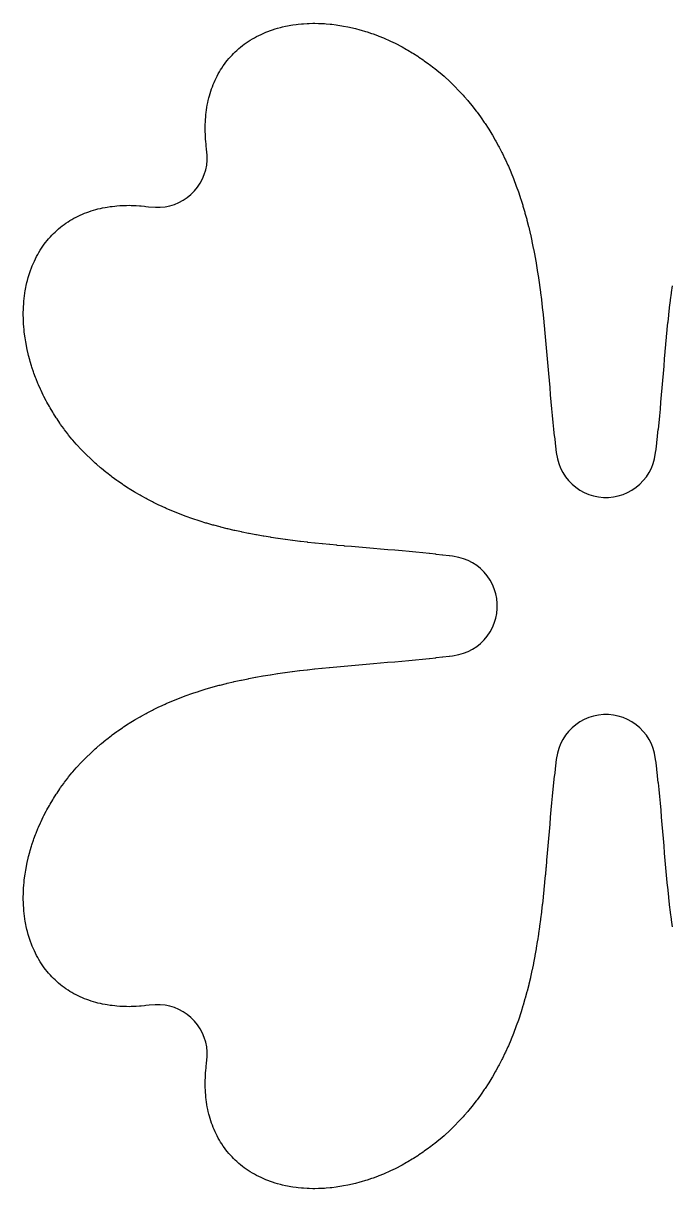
# Model space of a CAD drawing. Header units: metres. Extents: x 9 to 1211, y 9 to 2781.
# Drawn here: x 879 to 956.9, y 689 to 829 of the extents above; entities that cross this region are included whole.
import ezdxf

# ---------------------------------------------------------------- set-up
doc = ezdxf.new("R2010")
doc.units = ezdxf.units.M
doc.layers.add('DIS_KENAR_V91_Z3', color=1, linetype='Continuous')

msp = doc.modelspace()

# ---------------------------------------------------------------- linework, layer by layer
at = {"layer": 'DIS_KENAR_V91_Z3'}
msp.add_lwpolyline([(956.98, 720.47), (956.87, 721.31), (956.86, 721.36), (956.76, 722.2), (956.75, 722.24), (956.65, 723.09), (956.65, 723.13), (956.55, 723.98), (956.55, 724.02), (956.46, 724.87), (956.46, 724.91), (956.37, 725.76), (956.37, 725.79), (956.29, 726.65), (956.29, 726.68), (956.21, 727.54), (956.21, 727.56), (956.13, 728.43), (956.13, 728.44), (956.05, 729.31), (956.05, 729.32), (955.98, 730.18), (955.91, 731.06), (955.83, 731.92), (955.76, 732.77), (955.69, 733.62), (955.62, 734.46), (955.54, 735.3), (955.46, 736.13), (955.38, 736.95), (955.3, 737.77), (955.29, 737.81), (955.21, 738.57), (955.2, 738.62), (955.12, 739.36), (955.11, 739.42), (955.02, 740.15), (955.02, 740.21), (954.97, 740.57), (954.84, 741.31), (954.68, 741.88), (954.46, 742.44), (954.18, 742.97), (953.86, 743.47), (953.49, 743.93), (953.07, 744.36), (952.61, 744.74), (952.12, 745.08), (951.6, 745.36), (951.05, 745.59), (950.48, 745.77), (949.89, 745.89), (949.3, 745.95), (948.7, 745.95), (948.11, 745.89), (947.52, 745.77), (946.95, 745.59), (946.4, 745.36), (945.88, 745.08), (945.39, 744.74), (944.93, 744.36), (944.51, 743.93), (944.14, 743.47), (943.82, 742.97), (943.54, 742.44), (943.32, 741.88), (943.16, 741.31), (943.03, 740.57), (942.98, 740.21), (942.98, 740.15), (942.89, 739.42), (942.88, 739.36), (942.8, 738.62), (942.79, 738.57), (942.71, 737.81), (942.7, 737.77), (942.62, 737), (942.54, 736.17), (942.46, 735.34), (942.39, 734.5), (942.31, 733.65), (942.24, 732.79), (942.17, 731.93), (942.09, 731.06), (942.02, 730.19), (941.95, 729.32), (941.95, 729.32), (941.87, 728.45), (941.87, 728.44), (941.8, 727.58), (941.79, 727.56), (941.72, 726.7), (941.71, 726.68), (941.63, 725.82), (941.63, 725.79), (941.55, 724.94), (941.54, 724.9), (941.45, 724.05), (941.45, 724.02), (941.36, 723.17), (941.35, 723.13), (941.25, 722.29), (941.25, 722.24), (941.14, 721.4), (941.14, 721.35), (941.02, 720.52), (941.02, 720.47), (940.9, 719.64), (940.89, 719.58), (940.76, 718.77), (940.75, 718.7), (940.62, 717.89), (940.61, 717.82), (940.47, 717.02), (940.45, 716.95), (940.3, 716.15), (940.29, 716.07), (940.13, 715.29), (940.11, 715.21), (939.94, 714.43), (939.92, 714.34), (939.74, 713.58), (939.72, 713.49), (939.53, 712.73), (939.5, 712.64), (939.3, 711.89), (939.27, 711.79), (939.06, 711.06), (939.03, 710.95), (938.8, 710.23), (938.77, 710.12), (938.52, 709.37), (938.48, 709.25), (938.23, 708.55), (938.19, 708.44), (937.93, 707.75), (937.88, 707.63), (937.61, 706.96), (937.56, 706.84), (937.28, 706.18), (937.22, 706.05), (936.93, 705.41), (936.87, 705.28), (936.56, 704.65), (936.49, 704.52), (936.17, 703.9), (936.1, 703.77), (935.77, 703.16), (935.7, 703.03), (935.36, 702.44), (935.28, 702.31), (934.92, 701.73), (934.84, 701.6), (934.47, 701.03), (934.38, 700.9), (934, 700.35), (933.91, 700.22), (933.52, 699.69), (933.42, 699.55), (933.01, 699.03), (932.91, 698.9), (932.5, 698.4), (932.39, 698.27), (931.96, 697.78), (931.85, 697.65), (931.41, 697.18), (931.3, 697.06), (930.85, 696.6), (930.73, 696.47), (930.27, 696.03), (930.15, 695.91), (929.68, 695.48), (929.55, 695.37), (929.07, 694.96), (928.94, 694.84), (928.46, 694.45), (928.32, 694.34), (927.82, 693.96), (927.68, 693.86), (927.18, 693.49), (927.04, 693.39), (926.53, 693.05), (926.38, 692.95), (925.87, 692.62), (925.71, 692.53), (925.2, 692.22), (925.04, 692.13), (924.52, 691.84), (924.36, 691.75), (923.83, 691.48), (923.66, 691.4), (923.13, 691.15), (922.97, 691.07), (922.44, 690.83), (922.27, 690.76), (921.73, 690.55), (921.56, 690.48), (921.03, 690.28), (920.85, 690.22), (920.32, 690.04), (920.13, 689.98), (919.61, 689.83), (919.42, 689.77), (918.9, 689.64), (918.71, 689.59), (918.19, 689.47), (917.99, 689.43), (917.48, 689.33), (917.28, 689.29), (916.78, 689.21), (916.57, 689.18), (916.08, 689.12), (915.87, 689.1), (915.38, 689.06), (915.17, 689.04), (914.69, 689.02), (914.47, 689.01), (914.01, 689), (913.79, 689), (913.34, 689.01), (913.11, 689.02), (912.68, 689.05), (912.44, 689.07), (912.02, 689.11), (911.78, 689.14), (911.38, 689.19), (911.14, 689.23), (910.75, 689.3), (910.51, 689.35), (910.14, 689.43), (909.89, 689.5), (909.54, 689.59), (909.28, 689.67), (908.95, 689.77), (908.69, 689.86), (908.38, 689.98), (908.12, 690.08), (907.83, 690.21), (907.57, 690.33), (907.29, 690.46), (907.03, 690.59), (906.77, 690.73), (906.52, 690.88), (906.27, 691.03), (906.02, 691.19), (905.79, 691.35), (905.55, 691.52), (905.33, 691.68), (905.09, 691.87), (904.89, 692.04), (904.66, 692.25), (904.47, 692.42), (904.25, 692.64), (904.08, 692.82), (903.87, 693.05), (903.7, 693.24), (903.5, 693.48), (903.35, 693.67), (903.16, 693.92), (903.02, 694.13), (902.85, 694.38), (902.71, 694.6), (902.56, 694.85), (902.43, 695.08), (902.29, 695.34), (902.17, 695.58), (902.04, 695.85), (901.93, 696.1), (901.82, 696.36), (901.72, 696.63), (901.63, 696.89), (901.53, 697.17), (901.45, 697.42), (901.37, 697.72), (901.3, 697.97), (901.23, 698.28), (901.17, 698.52), (901.11, 698.84), (901.07, 699.09), (901.02, 699.42), (900.99, 699.66), (900.95, 700), (900.92, 700.23), (900.9, 700.59), (900.89, 700.81), (900.87, 701.18), (900.87, 701.39), (900.86, 701.78), (900.87, 701.98), (900.88, 702.37), (900.89, 702.57), (900.91, 702.97), (900.93, 703.15), (900.97, 703.56), (900.99, 703.74), (901.03, 704.06), (901.1, 704.87), (901.1, 705.45), (901.04, 706.03), (900.92, 706.6), (900.75, 707.15), (900.52, 707.69), (900.25, 708.21), (899.92, 708.69), (899.55, 709.14), (899.14, 709.55), (898.69, 709.92), (898.21, 710.25), (897.69, 710.52), (897.15, 710.75), (896.6, 710.92), (896.03, 711.04), (895.45, 711.1), (894.86, 711.1), (894.11, 711.03), (894.11, 711.03), (893.74, 710.99), (893.56, 710.97), (893.15, 710.93), (892.97, 710.91), (892.57, 710.89), (892.37, 710.88), (891.98, 710.87), (891.78, 710.86), (891.39, 710.87), (891.18, 710.87), (890.81, 710.89), (890.59, 710.9), (890.23, 710.92), (890, 710.95), (889.66, 710.99), (889.42, 711.02), (889.09, 711.07), (888.84, 711.11), (888.52, 711.17), (888.28, 711.23), (887.97, 711.3), (887.72, 711.37), (887.42, 711.45), (887.17, 711.53), (886.89, 711.63), (886.63, 711.72), (886.36, 711.82), (886.1, 711.93), (885.85, 712.04), (885.58, 712.17), (885.34, 712.29), (885.08, 712.43), (884.85, 712.56), (884.6, 712.71), (884.38, 712.85), (884.13, 713.02), (883.92, 713.16), (883.67, 713.35), (883.48, 713.5), (883.24, 713.7), (883.05, 713.87), (882.82, 714.08), (882.64, 714.25), (882.42, 714.47), (882.25, 714.66), (882.04, 714.89), (881.87, 715.09), (881.68, 715.33), (881.52, 715.55), (881.35, 715.79), (881.19, 716.02), (881.03, 716.27), (880.88, 716.52), (880.73, 716.77), (880.59, 717.03), (880.46, 717.29), (880.33, 717.57), (880.21, 717.83), (880.08, 718.12), (879.98, 718.38), (879.86, 718.69), (879.77, 718.95), (879.67, 719.28), (879.59, 719.54), (879.5, 719.89), (879.43, 720.14), (879.35, 720.51), (879.3, 720.75), (879.23, 721.14), (879.19, 721.38), (879.14, 721.78), (879.11, 722.02), (879.07, 722.44), (879.05, 722.68), (879.02, 723.11), (879.01, 723.34), (879, 723.79), (879, 724.01), (879.01, 724.47), (879.02, 724.69), (879.04, 725.17), (879.06, 725.38), (879.1, 725.87), (879.12, 726.08), (879.18, 726.57), (879.21, 726.78), (879.29, 727.28), (879.33, 727.48), (879.43, 727.99), (879.47, 728.19), (879.59, 728.71), (879.64, 728.9), (879.77, 729.42), (879.83, 729.61), (879.98, 730.13), (880.04, 730.32), (880.22, 730.85), (880.28, 731.03), (880.48, 731.56), (880.55, 731.73), (880.76, 732.27), (880.83, 732.44), (881.07, 732.97), (881.15, 733.13), (881.4, 733.66), (881.48, 733.83), (881.75, 734.36), (881.84, 734.52), (882.13, 735.04), (882.22, 735.2), (882.53, 735.71), (882.62, 735.87), (882.95, 736.38), (883.05, 736.53), (883.39, 737.04), (883.49, 737.18), (883.86, 737.68), (883.96, 737.82), (884.34, 738.32), (884.45, 738.46), (884.84, 738.94), (884.96, 739.07), (885.37, 739.55), (885.48, 739.68), (885.91, 740.15), (886.03, 740.27), (886.47, 740.73), (886.6, 740.85), (887.06, 741.3), (887.18, 741.41), (887.65, 741.85), (887.78, 741.96), (888.27, 742.39), (888.4, 742.5), (888.9, 742.91), (889.03, 743.01), (889.55, 743.42), (889.69, 743.52), (890.22, 743.91), (890.35, 744), (890.9, 744.38), (891.03, 744.47), (891.6, 744.84), (891.73, 744.92), (892.31, 745.28), (892.44, 745.36), (893.03, 745.7), (893.16, 745.77), (893.77, 746.1), (893.9, 746.17), (894.52, 746.49), (894.65, 746.56), (895.28, 746.87), (895.41, 746.93), (896.05, 747.22), (896.18, 747.28), (896.84, 747.56), (896.96, 747.61), (897.63, 747.88), (897.75, 747.93), (898.44, 748.19), (898.55, 748.23), (899.25, 748.48), (899.36, 748.52), (900.03, 748.74), (900.13, 748.77), (900.86, 749), (900.97, 749.03), (901.7, 749.24), (901.8, 749.27), (902.55, 749.48), (902.65, 749.5), (903.4, 749.69), (903.5, 749.72), (904.26, 749.9), (904.35, 749.92), (905.13, 750.09), (905.21, 750.11), (906, 750.27), (906.08, 750.29), (906.88, 750.44), (906.95, 750.45), (907.76, 750.6), (907.83, 750.61), (908.64, 750.74), (908.71, 750.75), (909.53, 750.88), (909.59, 750.89), (910.42, 751.01), (910.47, 751.02), (911.31, 751.13), (911.36, 751.14), (912.2, 751.24), (912.24, 751.25), (913.09, 751.35), (913.13, 751.35), (913.98, 751.45), (914.02, 751.45), (914.87, 751.54), (914.91, 751.54), (915.76, 751.63), (915.79, 751.63), (916.65, 751.71), (916.68, 751.71), (917.54, 751.79), (917.56, 751.79), (918.43, 751.87), (918.44, 751.87), (919.31, 751.95), (919.32, 751.95), (920.18, 752.02), (921.06, 752.09), (921.92, 752.17), (922.77, 752.24), (923.62, 752.31), (924.46, 752.38), (925.3, 752.46), (926.13, 752.54), (926.95, 752.62), (927.77, 752.7), (927.81, 752.71), (928.57, 752.79), (928.62, 752.8), (929.36, 752.88), (929.42, 752.89), (930.15, 752.98), (930.21, 752.98), (930.57, 753.03), (931.31, 753.16), (931.88, 753.32), (932.44, 753.54), (932.97, 753.82), (933.47, 754.14), (933.93, 754.51), (934.36, 754.93), (934.74, 755.39), (935.08, 755.88), (935.36, 756.4), (935.59, 756.95), (935.77, 757.52), (935.89, 758.11), (935.95, 758.7), (935.95, 759.3), (935.89, 759.89), (935.77, 760.48), (935.59, 761.05), (935.36, 761.6), (935.08, 762.12), (934.74, 762.61), (934.36, 763.07), (933.93, 763.49), (933.47, 763.86), (932.97, 764.18), (932.44, 764.46), (931.88, 764.68), (931.31, 764.84), (930.57, 764.97), (930.21, 765.02), (930.15, 765.02), (929.42, 765.11), (929.36, 765.12), (928.62, 765.2), (928.57, 765.21), (927.81, 765.29), (927.77, 765.3), (927, 765.38), (926.17, 765.46), (925.34, 765.54), (924.5, 765.61), (923.65, 765.69), (922.79, 765.76), (921.93, 765.83), (921.06, 765.91), (920.19, 765.98), (919.32, 766.05), (919.32, 766.05), (918.45, 766.13), (918.44, 766.13), (917.58, 766.2), (917.56, 766.21), (916.7, 766.28), (916.68, 766.29), (915.82, 766.37), (915.79, 766.37), (914.94, 766.45), (914.9, 766.46), (914.05, 766.55), (914.02, 766.55), (913.17, 766.64), (913.13, 766.65), (912.29, 766.75), (912.24, 766.75), (911.4, 766.86), (911.35, 766.86), (910.52, 766.98), (910.47, 766.98), (909.64, 767.1), (909.58, 767.11), (908.77, 767.24), (908.7, 767.25), (907.89, 767.38), (907.82, 767.39), (907.02, 767.53), (906.95, 767.55), (906.15, 767.7), (906.07, 767.71), (905.29, 767.87), (905.21, 767.89), (904.43, 768.06), (904.34, 768.08), (903.58, 768.26), (903.49, 768.28), (902.73, 768.47), (902.64, 768.5), (901.89, 768.7), (901.79, 768.73), (901.06, 768.94), (900.95, 768.97), (900.23, 769.2), (900.12, 769.23), (899.37, 769.48), (899.25, 769.52), (898.55, 769.77), (898.44, 769.81), (897.75, 770.07), (897.63, 770.12), (896.96, 770.39), (896.84, 770.44), (896.18, 770.72), (896.05, 770.78), (895.41, 771.07), (895.28, 771.13), (894.65, 771.44), (894.52, 771.51), (893.9, 771.83), (893.77, 771.9), (893.16, 772.23), (893.03, 772.3), (892.44, 772.64), (892.31, 772.72), (891.73, 773.08), (891.6, 773.16), (891.03, 773.53), (890.9, 773.62), (890.35, 774), (890.22, 774.09), (889.69, 774.48), (889.55, 774.58), (889.03, 774.99), (888.9, 775.09), (888.4, 775.5), (888.27, 775.61), (887.78, 776.04), (887.65, 776.15), (887.18, 776.59), (887.06, 776.7), (886.6, 777.15), (886.47, 777.27), (886.03, 777.73), (885.91, 777.85), (885.48, 778.32), (885.37, 778.45), (884.96, 778.93), (884.84, 779.06), (884.45, 779.54), (884.34, 779.68), (883.96, 780.18), (883.86, 780.32), (883.49, 780.82), (883.39, 780.96), (883.05, 781.47), (882.95, 781.62), (882.62, 782.13), (882.53, 782.29), (882.22, 782.8), (882.13, 782.96), (881.84, 783.48), (881.75, 783.64), (881.48, 784.17), (881.4, 784.34), (881.15, 784.87), (881.07, 785.03), (880.83, 785.56), (880.76, 785.73), (880.55, 786.27), (880.48, 786.44), (880.28, 786.97), (880.22, 787.15), (880.04, 787.68), (879.98, 787.87), (879.83, 788.39), (879.77, 788.58), (879.64, 789.1), (879.59, 789.29), (879.47, 789.81), (879.43, 790.01), (879.33, 790.52), (879.29, 790.72), (879.21, 791.22), (879.18, 791.43), (879.12, 791.92), (879.1, 792.13), (879.06, 792.62), (879.04, 792.83), (879.02, 793.31), (879.01, 793.53), (879, 793.99), (879, 794.21), (879.01, 794.66), (879.02, 794.89), (879.05, 795.32), (879.07, 795.56), (879.11, 795.98), (879.14, 796.22), (879.19, 796.62), (879.23, 796.86), (879.3, 797.25), (879.35, 797.49), (879.43, 797.86), (879.5, 798.11), (879.59, 798.46), (879.67, 798.72), (879.77, 799.05), (879.86, 799.31), (879.98, 799.62), (880.08, 799.88), (880.21, 800.17), (880.33, 800.43), (880.46, 800.71), (880.59, 800.97), (880.73, 801.23), (880.88, 801.48), (881.03, 801.73), (881.19, 801.98), (881.35, 802.21), (881.52, 802.45), (881.68, 802.67), (881.87, 802.91), (882.04, 803.11), (882.25, 803.34), (882.42, 803.53), (882.64, 803.75), (882.82, 803.92), (883.05, 804.13), (883.24, 804.3), (883.48, 804.5), (883.67, 804.65), (883.92, 804.84), (884.13, 804.98), (884.38, 805.15), (884.6, 805.29), (884.85, 805.44), (885.08, 805.57), (885.34, 805.71), (885.58, 805.83), (885.85, 805.96), (886.1, 806.07), (886.36, 806.18), (886.63, 806.28), (886.89, 806.37), (887.17, 806.47), (887.42, 806.55), (887.72, 806.63), (887.97, 806.7), (888.28, 806.77), (888.52, 806.83), (888.84, 806.89), (889.09, 806.93), (889.42, 806.98), (889.66, 807.01), (890, 807.05), (890.23, 807.08), (890.59, 807.1), (890.81, 807.11), (891.18, 807.13), (891.39, 807.13), (891.78, 807.14), (891.98, 807.13), (892.37, 807.12), (892.57, 807.11), (892.97, 807.09), (893.15, 807.07), (893.56, 807.03), (893.74, 807.01), (894.06, 806.97), (894.87, 806.9), (895.45, 806.9), (896.03, 806.96), (896.6, 807.08), (897.15, 807.25), (897.69, 807.48), (898.21, 807.75), (898.69, 808.08), (899.14, 808.45), (899.55, 808.86), (899.92, 809.31), (900.25, 809.79), (900.52, 810.31), (900.75, 810.85), (900.92, 811.4), (901.04, 811.97), (901.1, 812.55), (901.1, 813.14), (901.03, 813.89), (900.99, 814.26), (900.97, 814.44), (900.93, 814.85), (900.91, 815.03), (900.89, 815.43), (900.88, 815.63), (900.87, 816.02), (900.86, 816.22), (900.87, 816.61), (900.87, 816.82), (900.89, 817.19), (900.9, 817.41), (900.92, 817.77), (900.95, 818), (900.99, 818.34), (901.02, 818.58), (901.07, 818.91), (901.11, 819.16), (901.17, 819.48), (901.23, 819.72), (901.3, 820.03), (901.37, 820.28), (901.45, 820.58), (901.53, 820.83), (901.63, 821.11), (901.72, 821.37), (901.82, 821.64), (901.93, 821.9), (902.04, 822.15), (902.17, 822.42), (902.29, 822.66), (902.43, 822.92), (902.56, 823.15), (902.71, 823.4), (902.85, 823.62), (903.02, 823.87), (903.16, 824.08), (903.35, 824.33), (903.5, 824.52), (903.7, 824.76), (903.87, 824.95), (904.08, 825.18), (904.25, 825.36), (904.47, 825.58), (904.66, 825.75), (904.89, 825.96), (905.09, 826.13), (905.33, 826.32), (905.55, 826.48), (905.79, 826.65), (906.02, 826.81), (906.27, 826.97), (906.52, 827.12), (906.77, 827.27), (907.03, 827.41), (907.29, 827.54), (907.57, 827.67), (907.83, 827.79), (908.12, 827.92), (908.38, 828.02), (908.69, 828.14), (908.95, 828.23), (909.28, 828.33), (909.54, 828.41), (909.89, 828.5), (910.14, 828.57), (910.51, 828.65), (910.75, 828.7), (911.14, 828.77), (911.38, 828.81), (911.78, 828.86), (912.02, 828.89), (912.44, 828.93), (912.68, 828.95), (913.11, 828.98), (913.34, 828.99), (913.79, 829), (914.01, 829), (914.47, 828.99), (914.69, 828.98), (915.17, 828.96), (915.38, 828.94), (915.87, 828.9), (916.08, 828.88), (916.57, 828.82), (916.78, 828.79), (917.28, 828.71), (917.48, 828.67), (917.99, 828.57), (918.19, 828.53), (918.71, 828.41), (918.9, 828.36), (919.42, 828.23), (919.61, 828.17), (920.13, 828.02), (920.32, 827.96), (920.85, 827.78), (921.03, 827.72), (921.56, 827.52), (921.73, 827.45), (922.27, 827.24), (922.44, 827.17), (922.97, 826.93), (923.13, 826.85), (923.66, 826.6), (923.83, 826.52), (924.36, 826.25), (924.52, 826.16), (925.04, 825.87), (925.2, 825.78), (925.71, 825.47), (925.87, 825.38), (926.38, 825.05), (926.53, 824.95), (927.04, 824.61), (927.18, 824.51), (927.68, 824.14), (927.82, 824.04), (928.32, 823.66), (928.46, 823.55), (928.94, 823.16), (929.07, 823.04), (929.55, 822.63), (929.68, 822.52), (930.15, 822.09), (930.27, 821.97), (930.73, 821.53), (930.85, 821.4), (931.3, 820.94), (931.41, 820.82), (931.85, 820.35), (931.96, 820.22), (932.39, 819.73), (932.5, 819.6), (932.91, 819.1), (933.01, 818.97), (933.42, 818.45), (933.52, 818.31), (933.91, 817.78), (934, 817.65), (934.38, 817.1), (934.47, 816.97), (934.84, 816.4), (934.92, 816.27), (935.28, 815.69), (935.36, 815.56), (935.7, 814.97), (935.77, 814.84), (936.1, 814.23), (936.17, 814.1), (936.49, 813.48), (936.56, 813.35), (936.87, 812.72), (936.93, 812.59), (937.22, 811.95), (937.28, 811.82), (937.56, 811.16), (937.61, 811.04), (937.88, 810.37), (937.93, 810.25), (938.19, 809.56), (938.23, 809.45), (938.48, 808.75), (938.52, 808.64), (938.74, 807.97), (938.77, 807.87), (939, 807.14), (939.03, 807.03), (939.24, 806.3), (939.27, 806.2), (939.48, 805.45), (939.5, 805.35), (939.69, 804.6), (939.72, 804.5), (939.9, 803.74), (939.92, 803.65), (940.09, 802.87), (940.11, 802.79), (940.27, 802), (940.29, 801.92), (940.44, 801.12), (940.45, 801.05), (940.6, 800.24), (940.61, 800.17), (940.74, 799.36), (940.75, 799.29), (940.88, 798.47), (940.89, 798.41), (941.01, 797.58), (941.02, 797.53), (941.13, 796.69), (941.14, 796.64), (941.24, 795.8), (941.25, 795.76), (941.35, 794.91), (941.35, 794.87), (941.45, 794.02), (941.45, 793.98), (941.54, 793.13), (941.54, 793.09), (941.63, 792.24), (941.63, 792.21), (941.71, 791.35), (941.71, 791.32), (941.79, 790.46), (941.79, 790.44), (941.87, 789.57), (941.87, 789.56), (941.95, 788.69), (941.95, 788.68), (942.02, 787.82), (942.09, 786.94), (942.17, 786.08), (942.24, 785.23), (942.31, 784.38), (942.38, 783.54), (942.46, 782.7), (942.54, 781.87), (942.62, 781.05), (942.7, 780.23), (942.71, 780.19), (942.79, 779.43), (942.8, 779.38), (942.88, 778.64), (942.89, 778.58), (942.98, 777.85), (942.98, 777.79), (943.03, 777.43), (943.16, 776.69), (943.32, 776.12), (943.54, 775.56), (943.82, 775.03), (944.14, 774.53), (944.51, 774.07), (944.93, 773.64), (945.39, 773.26), (945.88, 772.92), (946.4, 772.64), (946.95, 772.41), (947.52, 772.23), (948.11, 772.11), (948.7, 772.05), (949.3, 772.05), (949.89, 772.11), (950.48, 772.23), (951.05, 772.41), (951.6, 772.64), (952.12, 772.92), (952.61, 773.26), (953.07, 773.64), (953.49, 774.07), (953.86, 774.53), (954.18, 775.03), (954.46, 775.56), (954.68, 776.12), (954.84, 776.69), (954.97, 777.43), (955.02, 777.79), (955.02, 777.85), (955.11, 778.58), (955.12, 778.64), (955.2, 779.38), (955.21, 779.43), (955.29, 780.19), (955.3, 780.23), (955.38, 781), (955.46, 781.83), (955.54, 782.66), (955.61, 783.5), (955.69, 784.35), (955.76, 785.21), (955.83, 786.07), (955.91, 786.94), (955.98, 787.81), (956.05, 788.68), (956.05, 788.68), (956.13, 789.55), (956.13, 789.56), (956.2, 790.42), (956.21, 790.44), (956.28, 791.3), (956.29, 791.32), (956.37, 792.18), (956.37, 792.21), (956.45, 793.06), (956.46, 793.1), (956.55, 793.95), (956.55, 793.98), (956.64, 794.83), (956.65, 794.87), (956.75, 795.71), (956.75, 795.76), (956.86, 796.6), (956.86, 796.65), (956.98, 797.48)], dxfattribs=at)

doc.saveas('drawing.dxf')
